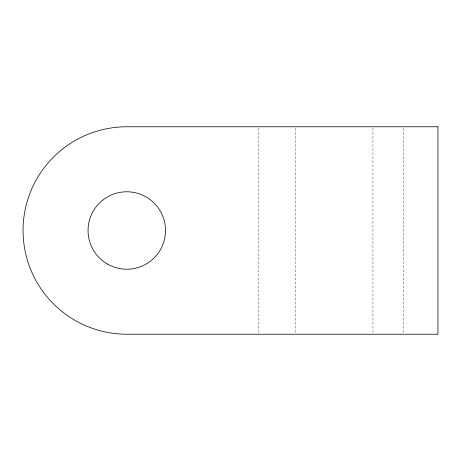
<?xml version="1.0" encoding="UTF-8"?>
<svg xmlns="http://www.w3.org/2000/svg" width="461" height="461" viewBox="0 0 461 461"><rect width="100%" height="100%" fill="white"/><g stroke="black" fill="none" stroke-linecap="round" stroke-linejoin="round"><path stroke-width="0.35" stroke-dasharray="2.31 1.73" d="M403.375 128.216L403.375 332.784M372.949 128.216L372.949 332.784M295.501 128.216L295.501 332.784M258.615 128.216L258.615 332.784"/><path stroke-width="0.69" d="M437.95 126.775L126.775 126.775A103.713 103.713 0 0 0 23.05 230.5A103.713 103.713 0 0 0 126.775 334.213L437.95 334.225L437.95 126.775M107.413 264.038A38.724 38.724 0 0 0 165.499 230.5A38.724 38.724 0 0 0 107.413 196.962A38.724 38.724 0 0 0 107.413 264.038"/></g></svg>
